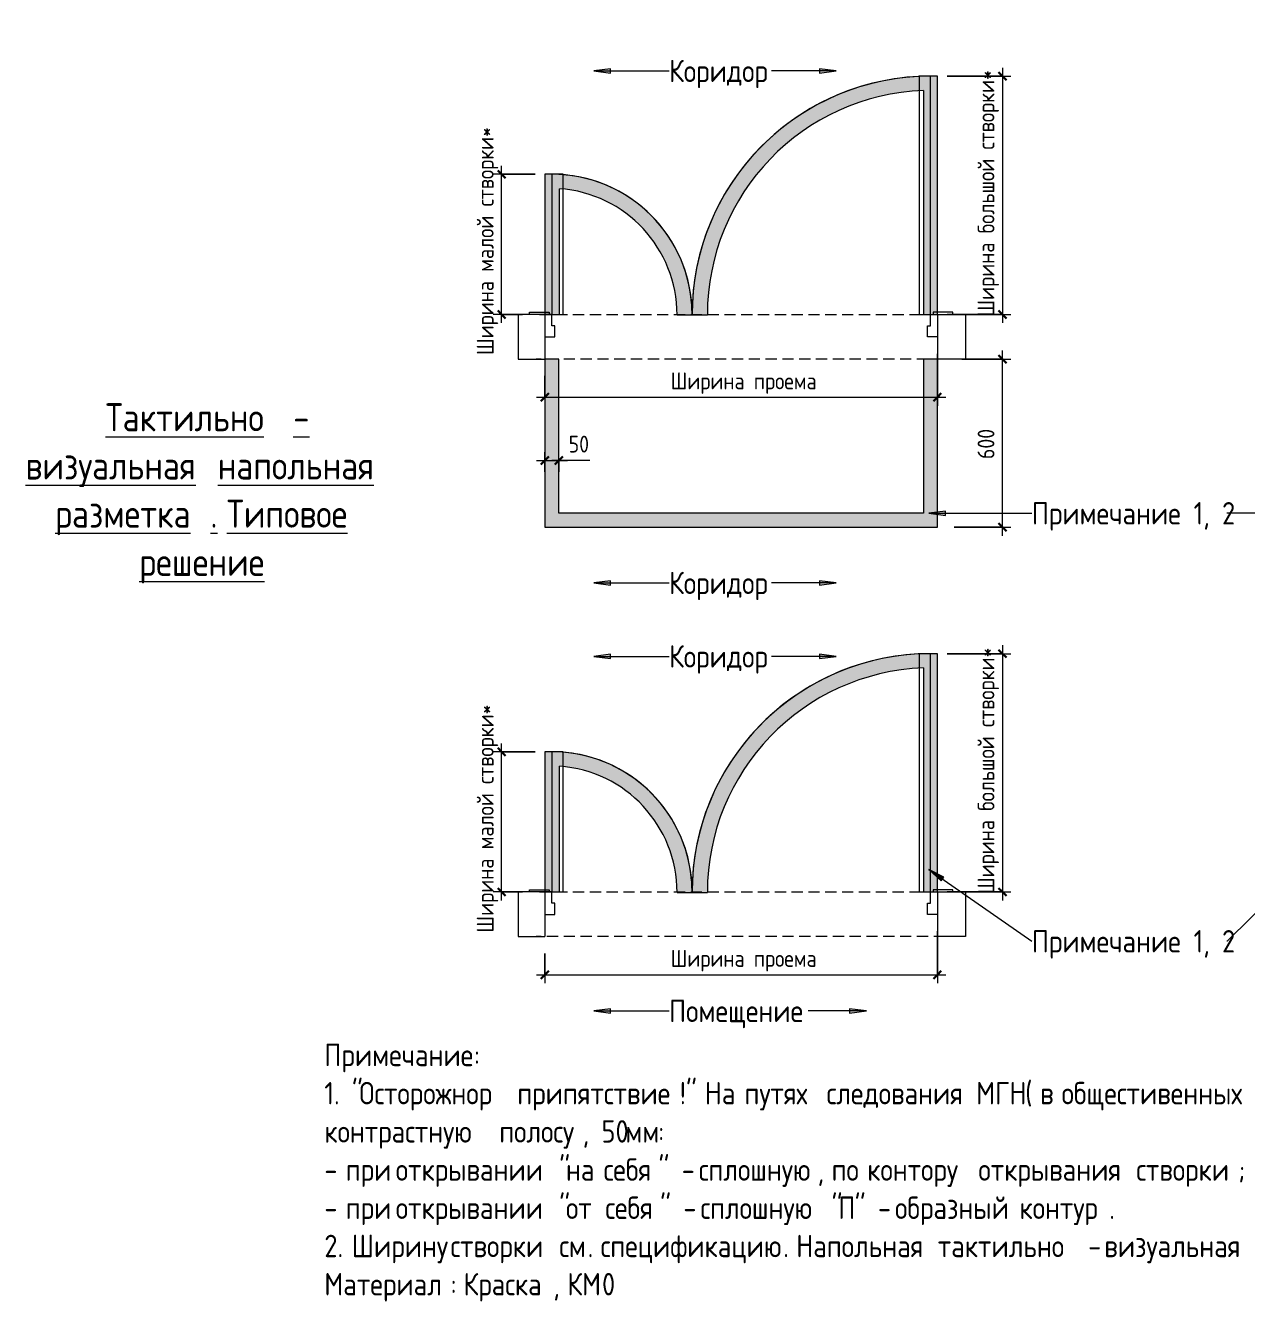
# Model space of a CAD drawing. Header units: millimetres. Extents: x 81773 to 282675, y -8553 to 29000.
# Drawn here: x 275585 to 279941, y 1056 to 5607 of the extents above; entities that cross this region are included whole.
import ezdxf

# ---------------------------------------------------------------- set-up
doc = ezdxf.new("R2010")
doc.units = ezdxf.units.MM
doc.linetypes.add('ADSK_Штрих_ш2 п1', pattern=[60, 40, -20])
for name, color, linetype, lineweight in [('A-ANNO-DIMS', 7, 'Continuous', 9), ('A-ANNO-DIMS-20', 7, 'Continuous', 9), ('A-DETL', 7, 'Continuous', 9), ('A-DETL-4', 7, 'ADSK_Штрих_ш2 п1', 9), ('G-ANNO-TEXT', 7, 'Continuous', 9)]:
    doc.layers.add(name, color=color, linetype=linetype, lineweight=lineweight)
doc.layers.add('A-DETL-GENF-9', color=7, linetype='Continuous', lineweight=9, true_color=0xf2dc97)
doc.styles.add('GOST Common_6', font='GOST_Common.ttf', dxfattribs={"width": 0.9, "height": 60})
doc.styles.add('GOST Common_7', font='GOST_Common.ttf', dxfattribs={"width": 0.9, "height": 80})
doc.styles.add('GOST Common_8', font='GOST_Common.ttf', dxfattribs={"width": 0.9, "height": 100})
doc.dimstyles.new('ADSK_Основной_3_0_окр_', dxfattribs={"dimscale": 304.8, "dimtxt": 60.3429, "dimasz": 0.092782, "dimexe": 0.098425, "dimexo": 0.19685, "dimgap": 0.032808, "dimtad": 1, "dimdec": 0, "dimrnd": 10, "dimdsep": 46, "dimtxsty": 'GOST Common_6', "dimblk1": 'OBLIQUE', "dimblk2": 'OBLIQUE', "dimsah": 1, "dimcen": 0.09, "dimdle": 0.098425, "dimazin": 0, "dimtfac": 1, "dimtdec": 4, "dimtix": 1, "dimtmove": 0, "dimatfit": 3, "dimfxl": 1, "dimtvp": 1, "dimtolj": 1, "dimtzin": 0, "dimlwd": 9, "dimlwe": 9, "dimarcsym": 2})
doc.dimstyles.new('ADSK_Основной_3_0_окр__1', dxfattribs={"dimscale": 304.8, "dimtxt": 60.3429, "dimasz": 0.092782, "dimexe": 0.098425, "dimexo": 0.19685, "dimgap": 0.032808, "dimtad": 1, "dimdec": 0, "dimrnd": 10, "dimdsep": 46, "dimtxsty": 'GOST Common_6', "dimblk1": 'OBLIQUE', "dimblk2": 'OBLIQUE', "dimsah": 1, "dimcen": 0.09, "dimdle": 0.098425, "dimazin": 0, "dimtfac": 1, "dimtdec": 4, "dimtix": 1, "dimtmove": 1, "dimatfit": 3, "dimfxl": 1, "dimtvp": 1, "dimtolj": 1, "dimtzin": 0, "dimlwd": 9, "dimlwe": 9, "dimarcsym": 2})

# ---------------------------------------------------------------- blocks, each defined once
blk = doc.blocks.new('DIMBLOCK74-_Тактильно визуальная напольная разметка')
at = {"layer": 'A-ANNO-DIMS-20'}
for p, q in [((277283.3, 4546.6), (277283.3, 5106.6)), ((277402.8, 5076.6), (277253.3, 5076.6)), ((277283.3, 5076.6), (277402.8, 5076.6)), ((277357.9, 4576.6), (277253.3, 4576.6)), ((277283.3, 4576.6), (277357.9, 4576.6))]:
    blk.add_line(p, q, dxfattribs=at)
at = {"layer": 'A-ANNO-DIMS-20', "lineweight": 30}
for p, q in [((277283.3, 5076.6), (277269.2, 5090.7)), ((277283.3, 5076.6), (277297.4, 5062.4)), ((277283.3, 4576.6), (277269.2, 4590.7)), ((277283.3, 4576.6), (277297.4, 4562.4))]:
    blk.add_line(p, q, dxfattribs=at)
at = {"layer": 'A-ANNO-DIMS-20', "color": 0, "insert": (277194.9, 4431.8), "char_height": 60, "width": 947.486, "attachment_point": 1, "rotation": 90, "line_spacing_factor": 1.022761, "style": 'GOST Common_6'}
blk.add_mtext('Ширина малой створки*', dxfattribs=at)
blk = doc.blocks.new('_Oblique')
at = {"color": 0, "linetype": 'ByBlock', "lineweight": -2}
blk.add_line((-0.5, -0.5), (0.5, 0.5), dxfattribs=at)
blk = doc.blocks.new('DIMBLOCK75-_Тактильно визуальная напольная разметка')
at = {"layer": 'A-ANNO-DIMS-20'}
for p, q in [((278872.8, 5426.6), (279099.9, 5426.6)), ((279069.9, 5426.6), (278872.8, 5426.6)), ((279069.9, 5456.6), (279069.9, 4546.6)), ((278872.8, 4576.6), (279099.9, 4576.6)), ((279069.9, 4576.6), (278872.8, 4576.6))]:
    blk.add_line(p, q, dxfattribs=at)
at = {"layer": 'A-ANNO-DIMS-20', "lineweight": 30}
for p, q in [((279069.9, 5426.6), (279055.7, 5440.7)), ((279069.9, 5426.6), (279084, 5412.5)), ((279069.9, 4576.6), (279055.7, 4590.7)), ((279069.9, 4576.6), (279084, 4562.4))]:
    blk.add_line(p, q, dxfattribs=at)
at = {"layer": 'A-ANNO-DIMS-20', "color": 0, "insert": (278981.5, 4569), "char_height": 60, "width": 1038.307, "attachment_point": 1, "rotation": 90, "line_spacing_factor": 1.022761, "style": 'GOST Common_6'}
blk.add_mtext('Ширина большой створки*', dxfattribs=at)
blk = doc.blocks.new('DIMBLOCK76-_Тактильно визуальная напольная разметка')
at = {"layer": 'A-ANNO-DIMS-20'}
for p, q in [((278837.8, 4436.6), (278837.8, 4251.1)), ((278837.8, 4281.1), (278837.8, 4436.6)), ((277437.8, 4357.5), (277437.8, 4251.1)), ((277437.8, 4281.1), (277437.8, 4357.5)), ((277407.8, 4281.1), (278867.8, 4281.1))]:
    blk.add_line(p, q, dxfattribs=at)
at = {"layer": 'A-ANNO-DIMS-20', "lineweight": 30}
for p, q in [((277437.8, 4281.1), (277423.6, 4267)), ((277437.8, 4281.1), (277451.9, 4295.3)), ((278837.8, 4281.1), (278823.6, 4267)), ((278837.8, 4281.1), (278851.9, 4295.3))]:
    blk.add_line(p, q, dxfattribs=at)
at = {"layer": 'A-ANNO-DIMS-20', "color": 0, "insert": (277886.2, 4369.5), "char_height": 60, "width": 603.838, "attachment_point": 1, "line_spacing_factor": 1.022761, "style": 'GOST Common_6'}
blk.add_mtext('Ширина проема', dxfattribs=at)
blk = doc.blocks.new('DIMBLOCK77-_Тактильно визуальная напольная разметка')
at = {"layer": 'A-ANNO-DIMS-20'}
for p, q in [((277407.8, 4055.7), (277517.8, 4055.7)), ((277437.8, 4015.6), (277437.8, 4085.7)), ((277437.8, 4055.7), (277437.8, 4015.6)), ((277512.4, 4055.7), (277462.8, 4055.7)), ((277487.8, 4015.6), (277487.8, 4085.7)), ((277487.8, 4055.7), (277487.8, 4015.6)), ((277598.1, 4055.7), (277512.4, 4055.7))]:
    blk.add_line(p, q, dxfattribs=at)
at = {"layer": 'A-ANNO-DIMS-20', "lineweight": 30}
for p, q in [((277437.8, 4055.7), (277423.6, 4041.5)), ((277437.8, 4055.7), (277451.9, 4069.8)), ((277487.8, 4055.7), (277473.6, 4041.5)), ((277487.8, 4055.7), (277501.9, 4069.8))]:
    blk.add_line(p, q, dxfattribs=at)
at = {"layer": 'A-ANNO-DIMS-20', "color": 0, "insert": (277522.4, 4144.1), "char_height": 60, "width": 90.821, "attachment_point": 1, "line_spacing_factor": 1.022761, "style": 'GOST Common_6'}
blk.add_mtext('50', dxfattribs=at)
blk = doc.blocks.new('DIMBLOCK78-_Тактильно визуальная напольная разметка')
at = {"layer": 'A-ANNO-DIMS-20'}
for p, q in [((278924.8, 4417.5), (279099.9, 4417.5)), ((279069.9, 4417.5), (278924.8, 4417.5)), ((279069.9, 3787.5), (279069.9, 4447.5)), ((278897.8, 3817.5), (279099.9, 3817.5)), ((279069.9, 3817.5), (278897.8, 3817.5))]:
    blk.add_line(p, q, dxfattribs=at)
at = {"layer": 'A-ANNO-DIMS-20', "lineweight": 30}
for p, q in [((279069.9, 4417.5), (279055.7, 4431.6)), ((279069.9, 4417.5), (279084, 4403.3)), ((279069.9, 3817.5), (279055.7, 3831.6)), ((279069.9, 3817.5), (279084, 3803.3))]:
    blk.add_line(p, q, dxfattribs=at)
at = {"layer": 'A-ANNO-DIMS-20', "color": 0, "insert": (278981.5, 4060.7), "char_height": 60, "width": 136.232, "attachment_point": 1, "rotation": 90, "line_spacing_factor": 1.022761, "style": 'GOST Common_6'}
blk.add_mtext('600', dxfattribs=at)
blk = doc.blocks.new('DIMBLOCK83-_Тактильно визуальная напольная разметка')
at = {"layer": 'A-ANNO-DIMS-20'}
for p, q in [((277402.8, 3016.6), (277253.3, 3016.6)), ((277283.3, 2486.6), (277283.3, 3046.6)), ((277283.3, 3016.6), (277402.8, 3016.6)), ((277357.9, 2516.6), (277253.3, 2516.6)), ((277283.3, 2516.6), (277357.9, 2516.6))]:
    blk.add_line(p, q, dxfattribs=at)
at = {"layer": 'A-ANNO-DIMS-20', "lineweight": 30}
for p, q in [((277283.3, 3016.6), (277269.2, 3030.7)), ((277283.3, 3016.6), (277297.4, 3002.4)), ((277283.3, 2516.6), (277269.2, 2530.7)), ((277283.3, 2516.6), (277297.4, 2502.4))]:
    blk.add_line(p, q, dxfattribs=at)
at = {"layer": 'A-ANNO-DIMS-20', "color": 0, "insert": (277194.9, 2371.8), "char_height": 60, "width": 947.486, "attachment_point": 1, "rotation": 90, "line_spacing_factor": 1.022761, "style": 'GOST Common_6'}
blk.add_mtext('Ширина малой створки*', dxfattribs=at)
blk = doc.blocks.new('DIMBLOCK84-_Тактильно визуальная напольная разметка')
at = {"layer": 'A-ANNO-DIMS-20', "lineweight": 30}
for p, q in [((279069.9, 3366.6), (279055.7, 3380.7)), ((279069.9, 3366.6), (279084, 3352.5)), ((279069.9, 2516.6), (279055.7, 2530.7)), ((279069.9, 2516.6), (279084, 2502.4))]:
    blk.add_line(p, q, dxfattribs=at)
at = {"layer": 'A-ANNO-DIMS-20'}
for p, q in [((279069.9, 3396.6), (279069.9, 2486.6)), ((278872.8, 3366.6), (279099.9, 3366.6)), ((279069.9, 3366.6), (278872.8, 3366.6)), ((278872.8, 2516.6), (279099.9, 2516.6)), ((279069.9, 2516.6), (278872.8, 2516.6))]:
    blk.add_line(p, q, dxfattribs=at)
at = {"layer": 'A-ANNO-DIMS-20', "color": 0, "insert": (278981.5, 2509), "char_height": 60, "width": 1038.307, "attachment_point": 1, "rotation": 90, "line_spacing_factor": 1.022761, "style": 'GOST Common_6'}
blk.add_mtext('Ширина большой створки*', dxfattribs=at)
blk = doc.blocks.new('DIMBLOCK85-_Тактильно визуальная напольная разметка')
at = {"layer": 'A-ANNO-DIMS-20'}
for p, q in [((278837.8, 2376.6), (278837.8, 2191.1)), ((278837.8, 2221.1), (278837.8, 2376.6)), ((277437.8, 2297.5), (277437.8, 2191.1)), ((277437.8, 2221.1), (277437.8, 2297.5)), ((277407.8, 2221.1), (278867.8, 2221.1))]:
    blk.add_line(p, q, dxfattribs=at)
at = {"layer": 'A-ANNO-DIMS-20', "lineweight": 30}
for p, q in [((277437.8, 2221.1), (277451.9, 2235.3)), ((278837.8, 2221.1), (278851.9, 2235.3)), ((277437.8, 2221.1), (277423.6, 2207)), ((278837.8, 2221.1), (278823.6, 2207))]:
    blk.add_line(p, q, dxfattribs=at)
at = {"layer": 'A-ANNO-DIMS-20', "color": 0, "insert": (277886.2, 2309.5), "char_height": 60, "width": 603.838, "attachment_point": 1, "line_spacing_factor": 1.022761, "style": 'GOST Common_6'}
blk.add_mtext('Ширина проема', dxfattribs=at)

msp = doc.modelspace()

# ---------------------------------------------------------------- hatches: boundary and pattern name
at = {"layer": 'A-DETL-GENF-9'}
for points in [[(278017.3, 4575.1), (278018.7, 4622.4), (278022.8, 4669.4), (278029.8, 4716.2), (278039.5, 4762.4), (278051.8, 4808), (278066.9, 4852.8), (278084.6, 4896.6), (278104.8, 4939.3), (278127.5, 4980.8), (278152.6, 5020.8), (278180, 5059.3), (278209.7, 5096), (278241.5, 5131), (278275.2, 5164.1), (278310.9, 5195.1), (278348.3, 5223.9), (278387.4, 5250.5), (278427.9, 5274.8), (278469.8, 5296.6), (278513, 5315.9), (278557.2, 5332.6), (278602.3, 5346.7), (278648.1, 5358.1), (278694.6, 5366.8), (278741.3, 5372.7), (278788.6, 5375.8), (278788.6, 4576.6), (278837.8, 4576.6), (278837.8, 5426.6), (278812.8, 5426.6), (278762.9, 5425.1), (278713.4, 5420.8), (278664.1, 5413.5), (278615.3, 5403.3), (278567.2, 5390.4), (278520, 5374.6), (278473.8, 5356.1), (278428.7, 5334.9), (278384.9, 5311.1), (278342.7, 5284.8), (278302, 5256), (278263.1, 5224.9), (278226, 5191.6), (278191, 5156.2), (278158.1, 5118.8), (278127.5, 5079.5), (278099.2, 5038.5), (278073.4, 4995.9), (278050.1, 4951.9), (278029.4, 4906.6), (278011.5, 4860.1), (277996.2, 4812.7), (277983.8, 4764.5), (277974.2, 4715.6), (277967.5, 4666.3), (277963.7, 4616.6), (277961.2, 4616.6), (277956.8, 4653.7), (277949.7, 4690.2), (277939.9, 4726.1), (277927.4, 4761.2), (277912.4, 4795.3), (277894.8, 4828.2), (277874.9, 4859.7), (277852.7, 4889.6), (277828.3, 4917.7), (277801.9, 4944), (277773.6, 4968.2), (277743.5, 4990.3), (277712, 5010.1), (277679, 5027.4), (277644.8, 5042.3), (277609.6, 5054.5), (277573.6, 5064.1), (277537, 5071), (277500.1, 5075.2), (277462.8, 5076.6), (277437.8, 5076.6), (277437.8, 4576.6), (277489.6, 4576.6), (277489.6, 5025.3), (277527.1, 5021), (277563.9, 5013.8), (277600, 5003.4), (277635.2, 4990.1), (277669.1, 4973.9), (277701.6, 4954.9), (277732.3, 4933.3), (277761.2, 4909.2), (277788, 4882.8), (277812.4, 4854.2), (277834.4, 4823.7), (277853.8, 4791.5), (277870.5, 4757.8), (277884.3, 4722.8), (277895.1, 4686.8), (277902.9, 4650), (277907.5, 4612.8), (277909.1, 4575.1)], [(278837.8, 3817.5), (278837.8, 4417.5), (278787.8, 4417.5), (278787.8, 3867.5), (277487.8, 3867.5), (277487.8, 4417.5), (277437.8, 4417.5), (277437.8, 3817.5), (277831.2, 3817.5)], [(278017.3, 2515.1), (278018.7, 2562.4), (278022.8, 2609.4), (278029.8, 2656.2), (278039.5, 2702.4), (278051.8, 2748), (278066.9, 2792.8), (278084.6, 2836.6), (278104.8, 2879.3), (278127.5, 2920.8), (278152.6, 2960.8), (278180, 2999.3), (278209.7, 3036), (278241.5, 3071), (278275.2, 3104.1), (278310.9, 3135.1), (278348.3, 3163.9), (278387.4, 3190.5), (278427.9, 3214.8), (278469.8, 3236.6), (278513, 3255.9), (278557.2, 3272.6), (278602.3, 3286.7), (278648.1, 3298.1), (278694.6, 3306.8), (278741.3, 3312.7), (278788.6, 3315.8), (278788.6, 2516.6), (278837.8, 2516.6), (278837.8, 3366.6), (278812.8, 3366.6), (278762.9, 3365.1), (278713.4, 3360.8), (278664.1, 3353.5), (278615.3, 3343.3), (278567.2, 3330.4), (278520, 3314.6), (278473.8, 3296.1), (278428.7, 3274.9), (278384.9, 3251.1), (278342.7, 3224.8), (278302, 3196), (278263.1, 3164.9), (278226, 3131.6), (278191, 3096.2), (278158.1, 3058.8), (278127.5, 3019.5), (278099.2, 2978.5), (278073.4, 2935.9), (278050.1, 2891.9), (278029.4, 2846.6), (278011.5, 2800.1), (277996.2, 2752.7), (277983.8, 2704.5), (277973.7, 2652.1), (277967.5, 2606.3), (277963.7, 2556.6), (277961.2, 2556.6), (277956.8, 2593.7), (277949.7, 2630.2), (277939.9, 2666.1), (277927.4, 2701.2), (277912.4, 2735.3), (277894.8, 2768.2), (277874.9, 2799.7), (277852.7, 2829.6), (277828.3, 2857.7), (277801.9, 2884), (277773.6, 2908.2), (277743.5, 2930.3), (277712, 2950.1), (277679, 2967.4), (277644.8, 2982.3), (277609.6, 2994.5), (277573.6, 3004.1), (277537, 3011), (277500.1, 3015.2), (277462.8, 3016.6), (277437.8, 3016.6), (277437.8, 2516.6), (277489.6, 2516.6), (277489.6, 2965.3), (277527.1, 2961), (277563.9, 2953.8), (277600, 2943.4), (277635.2, 2930.1), (277669.1, 2913.9), (277701.6, 2894.9), (277732.3, 2873.3), (277761.2, 2849.2), (277788, 2822.8), (277812.4, 2794.2), (277834.4, 2763.7), (277853.8, 2731.5), (277870.5, 2697.8), (277884.3, 2662.8), (277895.1, 2626.8), (277902.9, 2590), (277907.5, 2552.8), (277909.1, 2515.1)]]:
    msp.add_hatch(color=256, dxfattribs=at).paths.add_polyline_path(points)
at = {"layer": 'G-ANNO-TEXT'}
for points in [[(277611.7, 5445.4), (277671.7, 5437.5), (277671.7, 5453.3)], [(278477.1, 5445.4), (278417.1, 5453.3), (278417.1, 5437.5)], [(278807.3, 3867.5), (278867.3, 3859.6), (278867.3, 3875.4)], [(277611.7, 3619.1), (277671.7, 3611.2), (277671.7, 3627)], [(278477.1, 3619.1), (278417.1, 3627), (278417.1, 3611.2)], [(277611.7, 3357.1), (277671.7, 3349.2), (277671.7, 3365)], [(278477.1, 3357.1), (278417.1, 3365), (278417.1, 3349.2)], [(278807.3, 2597.1), (278852, 2556.3), (278861.1, 2569.3)], [(277611.7, 2092.4), (277671.7, 2084.5), (277671.7, 2100.3)], [(278584.8, 2092.4), (278524.8, 2100.3), (278524.8, 2084.5)]]:
    msp.add_hatch(color=256, dxfattribs=at).paths.add_polyline_path(points)

# ---------------------------------------------------------------- linework, layer by layer
at = {"layer": 'A-DETL'}
for p, q in [((278772.8, 5426.6), (278772.8, 4576.6)), ((278812.8, 5426.6), (278772.8, 5426.6)), ((278837.8, 5426.6), (278812.8, 5426.6)), ((278812.8, 4576.6), (278812.8, 5426.6)), ((278837.8, 4576.6), (278837.8, 5426.6)), ((278788.6, 5375.8), (278788.6, 4576.6)), ((277437.8, 5076.6), (277437.8, 4576.6)), ((277462.8, 5076.6), (277437.8, 5076.6)), ((277502.8, 5076.6), (277462.8, 5076.6)), ((277462.8, 5076.6), (277462.8, 4576.6)), ((277502.8, 4576.6), (277502.8, 5076.6)), ((277489.6, 4576.6), (277489.6, 5025.3)), ((277963.7, 4616.6), (277961.2, 4616.6)), ((277437.8, 4576.6), (277342.8, 4576.6)), ((277342.8, 4576.6), (277342.8, 4417.5)), ((277383, 4584.6), (277452.8, 4584.6)), ((277383, 4576.6), (277383, 4584.6)), ((277452.8, 4576.6), (277383, 4576.6)), ((277437.8, 4576.6), (277489.6, 4576.6)), ((277437.8, 4576.6), (277437.8, 4496.6)), ((277462.8, 4576.6), (277437.8, 4576.6)), ((277437.8, 4576.6), (277437.8, 4417.5)), ((277452.8, 4584.6), (277452.8, 4576.6)), ((277462.8, 4536.6), (277462.8, 4576.6)), ((277462.8, 4576.6), (277502.8, 4576.6)), ((277909.1, 4575.1), (278017.3, 4575.1)), ((278772.8, 4576.6), (278812.8, 4576.6)), ((278788.6, 4576.6), (278837.8, 4576.6)), ((278812.8, 4536.6), (278812.8, 4576.6)), ((278812.8, 4576.6), (278837.8, 4576.6)), ((278892.5, 4584.6), (278822.8, 4584.6)), ((278822.8, 4584.6), (278822.8, 4576.6)), ((278822.8, 4576.6), (278892.5, 4576.6)), ((278837.8, 4576.6), (278837.8, 4496.6)), ((278837.8, 4576.6), (278937.8, 4576.6)), ((278837.8, 4576.6), (278837.8, 4417.5)), ((278892.5, 4576.6), (278892.5, 4584.6)), ((278937.8, 4576.6), (278937.8, 4417.5)), ((277472.8, 4536.6), (277462.8, 4536.6)), ((277472.8, 4496.6), (277472.8, 4536.6)), ((278802.8, 4496.6), (278802.8, 4536.6)), ((278802.8, 4536.6), (278812.8, 4536.6)), ((277437.8, 4496.6), (277472.8, 4496.6)), ((278837.8, 4496.6), (278802.8, 4496.6)), ((277342.8, 4417.5), (277437.8, 4417.5)), ((277487.8, 4417.5), (277437.8, 4417.5)), ((277437.8, 4417.5), (277437.8, 3817.5)), ((277487.8, 3867.5), (277487.8, 4417.5)), ((278837.8, 4417.5), (278787.8, 4417.5)), ((278787.8, 4417.5), (278787.8, 3867.5)), ((278837.8, 3817.5), (278837.8, 4417.5)), ((278937.8, 4417.5), (278837.8, 4417.5)), ((278787.8, 3867.5), (277487.8, 3867.5)), ((277437.8, 3817.5), (278837.8, 3817.5)), ((278772.8, 3366.6), (278772.8, 2516.6)), ((278812.8, 3366.6), (278772.8, 3366.6)), ((278837.8, 3366.6), (278812.8, 3366.6)), ((278812.8, 2516.6), (278812.8, 3366.6)), ((278837.8, 2516.6), (278837.8, 3366.6)), ((278788.6, 3315.8), (278788.6, 2516.6)), ((277437.8, 3016.6), (277437.8, 2516.6)), ((277462.8, 3016.6), (277437.8, 3016.6)), ((277502.8, 3016.6), (277462.8, 3016.6)), ((277462.8, 3016.6), (277462.8, 2516.6)), ((277502.8, 2516.6), (277502.8, 3016.6)), ((277489.6, 2516.6), (277489.6, 2965.3)), ((277963.7, 2556.6), (277961.2, 2556.6)), ((277437.8, 2516.6), (277342.8, 2516.6)), ((277342.8, 2516.6), (277342.8, 2357.5)), ((277383, 2524.6), (277452.8, 2524.6)), ((277383, 2516.6), (277383, 2524.6)), ((277452.8, 2516.6), (277383, 2516.6)), ((277437.8, 2516.6), (277489.6, 2516.6)), ((277437.8, 2516.6), (277437.8, 2436.6)), ((277462.8, 2516.6), (277437.8, 2516.6)), ((277437.8, 2516.6), (277437.8, 2357.5)), ((277452.8, 2524.6), (277452.8, 2516.6)), ((277462.8, 2476.6), (277462.8, 2516.6)), ((277462.8, 2516.6), (277502.8, 2516.6)), ((277909.1, 2515.1), (278017.3, 2515.1)), ((278772.8, 2516.6), (278812.8, 2516.6)), ((278788.6, 2516.6), (278837.8, 2516.6)), ((278812.8, 2476.6), (278812.8, 2516.6)), ((278812.8, 2516.6), (278837.8, 2516.6)), ((278892.5, 2524.6), (278822.8, 2524.6)), ((278822.8, 2524.6), (278822.8, 2516.6)), ((278822.8, 2516.6), (278892.5, 2516.6)), ((278837.8, 2516.6), (278837.8, 2436.6)), ((278837.8, 2516.6), (278937.8, 2516.6)), ((278837.8, 2516.6), (278837.8, 2357.5)), ((278892.5, 2516.6), (278892.5, 2524.6)), ((278937.8, 2516.6), (278937.8, 2357.5)), ((277472.8, 2476.6), (277462.8, 2476.6)), ((277472.8, 2436.6), (277472.8, 2476.6)), ((278802.8, 2436.6), (278802.8, 2476.6)), ((278802.8, 2476.6), (278812.8, 2476.6)), ((277437.8, 2436.6), (277472.8, 2436.6)), ((278837.8, 2436.6), (278802.8, 2436.6)), ((277342.8, 2357.5), (277437.8, 2357.5)), ((278937.8, 2357.5), (278837.8, 2357.5))]:
    msp.add_line(p, q, dxfattribs=at)
for centre, radius, start, end in [((278812.8, 4576.6), 850, 90, 180), ((278812.8, 4576.6), 850, 90, 177.3027), ((278818.5, 4575.1), 801.3, 92.1427, 180), ((277462.8, 4576.6), 500, 4.5886, 90), ((277462.8, 4576.6), 500, 360, 90), ((277457.9, 4575.1), 451.2, 0, 85.9666), ((278812.8, 2516.6), 850, 90, 180), ((278812.8, 2516.6), 850, 90, 177.3027), ((278818.5, 2515.1), 801.3, 92.1427, 180), ((277462.8, 2516.6), 500, 4.5886, 90), ((277462.8, 2516.6), 500, 360, 90), ((277457.9, 2515.1), 451.2, 0, 85.9666)]:
    msp.add_arc(centre, radius, start, end, dxfattribs=at)
at = {"layer": 'A-DETL-4'}
for p, q in [((277417.9, 4576.6), (278892.5, 4576.6)), ((278864.8, 4417.5), (277406.7, 4417.5)), ((277417.9, 2516.6), (278892.5, 2516.6)), ((278864.8, 2357.5), (277406.7, 2357.5))]:
    msp.add_line(p, q, dxfattribs=at)
at = {"layer": 'G-ANNO-TEXT'}
for p, q in [((277671.7, 5453.3), (277611.7, 5445.4)), ((277611.7, 5445.4), (277671.7, 5437.5)), ((277611.7, 5445.4), (277880.7, 5445.4)), ((277671.7, 5437.5), (277671.7, 5453.3)), ((278247.3, 5445.4), (278246.2, 5445.4)), ((278477.1, 5445.4), (278247.3, 5445.4)), ((278477.1, 5445.4), (278417.1, 5453.3)), ((278417.1, 5453.3), (278417.1, 5437.5)), ((278417.1, 5437.5), (278477.1, 5445.4)), ((278867.3, 3875.4), (278807.3, 3867.5)), ((278867.3, 3859.6), (278867.3, 3875.4)), ((278807.3, 3867.5), (278867.3, 3859.6)), ((278807.3, 3867.5), (279174.9, 3867.5)), ((279871.5, 3867.5), (279870.2, 3867.5)), ((280181.7, 3867.5), (279871.5, 3867.5)), ((277671.7, 3627), (277611.7, 3619.1)), ((277611.7, 3619.1), (277671.7, 3611.2)), ((277611.7, 3619.1), (277880.7, 3619.1)), ((277671.7, 3611.2), (277671.7, 3627)), ((278247.3, 3619.1), (278246.2, 3619.1)), ((278477.1, 3619.1), (278247.3, 3619.1)), ((278477.1, 3619.1), (278417.1, 3627)), ((278417.1, 3627), (278417.1, 3611.2)), ((278417.1, 3611.2), (278477.1, 3619.1)), ((277671.7, 3365), (277611.7, 3357.1)), ((277611.7, 3357.1), (277671.7, 3349.2)), ((277611.7, 3357.1), (277880.7, 3357.1)), ((277671.7, 3349.2), (277671.7, 3365)), ((278247.3, 3357.1), (278246.2, 3357.1)), ((278477.1, 3357.1), (278247.3, 3357.1)), ((278477.1, 3357.1), (278417.1, 3365)), ((278417.1, 3365), (278417.1, 3349.2)), ((278417.1, 3349.2), (278477.1, 3357.1)), ((280181.7, 2647), (279871.5, 2340.8)), ((278807.3, 2597.1), (278852, 2556.3)), ((278861.1, 2569.3), (278807.3, 2597.1)), ((278807.3, 2597.1), (279174.9, 2340.8)), ((278852, 2556.3), (278861.1, 2569.3)), ((279871.5, 2340.8), (279870.2, 2340.8)), ((277671.7, 2100.3), (277611.7, 2092.4)), ((277671.7, 2084.5), (277671.7, 2100.3)), ((278584.8, 2092.4), (278524.8, 2100.3)), ((278524.8, 2100.3), (278524.8, 2084.5)), ((277611.7, 2092.4), (277671.7, 2084.5)), ((277611.7, 2092.4), (277880.7, 2092.4)), ((278378.4, 2092.4), (278377.2, 2092.4)), ((278584.8, 2092.4), (278378.4, 2092.4)), ((278524.8, 2084.5), (278584.8, 2092.4))]:
    msp.add_line(p, q, dxfattribs=at)

# ---------------------------------------------------------------- texts
at = {"layer": 'G-ANNO-TEXT', "attachment_point": 1}
for s, insert, char_height, width, style in [('Коридор', (277880.7, 5485.4), 80, 443.013, 'GOST Common_7'), ('\\LТактильно', (275870.4, 4259.9), 100, 744.607, 'GOST Common_8'), ('\\L - ', (276484.8, 4259.9), 100, 152.962, 'GOST Common_8'), ('\\Lвизуальная', (275584.7, 4087.9), 100, 793.671, 'GOST Common_8'), ('\\L\\fGOST Common|b0|i0|c204|p34|;\\W.9;\\L ', (276239.5, 4087.9), 100, 37.519, 'GOST Common_8'), ('\\Lнапольная', (276270.5, 4087.9), 100, 721.519, 'GOST Common_8'), ('\\L\\fGOST Common|b0|i0|c204|p34|;\\W.9;\\L ', (276865.8, 4087.9), 100, 37.519, 'GOST Common_8'), ('\\LТиповое', (276302.6, 3916), 100, 555.569, 'GOST Common_8'), ('\\L\\fGOST Common|b0|i0|c204|p34|;\\W.9;\\L ', (276761, 3916), 100, 37.519, 'GOST Common_8'), ('\\Lразметка', (275690.6, 3916), 100, 671.012, 'GOST Common_8'), ('Примечание', (279174.9, 3907.5), 80, 646.481, 'GOST Common_7'), (' 1, 2', (279708.3, 3907.5), 80, 196.253, 'GOST Common_7'), ('\\L. ', (276244.3, 3916), 100, 70.709, 'GOST Common_8'), ('\\Lрешение', (275990.7, 3744), 100, 568.557, 'GOST Common_8'), ('Коридор', (277880.7, 3659.1), 80, 443.013, 'GOST Common_7'), ('Коридор', (277880.7, 3397.1), 80, 443.013, 'GOST Common_7'), ('Примечание', (279174.9, 2380.8), 80, 646.481, 'GOST Common_7'), (' 1, 2', (279708.3, 2380.8), 80, 196.253, 'GOST Common_7'), ('Помещение', (277880.7, 2132.4), 80, 601.747, 'GOST Common_7'), ('Примечание', (276650.8, 1975.2), 80, 646.481, 'GOST Common_7'), ('\\fGOST Common|b0|i0|c204|p34|;\\W.9;:', (277184.2, 1975.2), 80, 25.975, 'GOST Common_7'), ('1. "', (276650.8, 1838.9), 80, 151.519, 'GOST Common_7'), ('Осторожнор', (276775.8, 1838.9), 80, 652.253, 'GOST Common_7'), ('\\fGOST Common|b0|i0|c204|p34|;\\W.9; ', (277314, 1838.9), 80, 30.304, 'GOST Common_7'), ('!" ', (277918.8, 1838.9), 80, 108.228, 'GOST Common_7'), ('На', (278008.1, 1838.9), 80, 141.418, 'GOST Common_7'), ('\\fGOST Common|b0|i0|c204|p34|;\\W.9; ', (278124.8, 1838.9), 80, 30.304, 'GOST Common_7'), ('\\fGOST Common|b0|i0|c204|p34|;\\W.9; ', (278417.7, 1838.9), 80, 30.304, 'GOST Common_7'), ('\\fGOST Common|b0|i0|c204|p34|;\\W.9; ', (278951.1, 1838.9), 80, 30.304, 'GOST Common_7'), ('МГН', (278976.1, 1838.9), 80, 212.127, 'GOST Common_7'), (' (', (279151.1, 1838.9), 80, 64.937, 'GOST Common_7'), ('\\fGOST Common|b0|i0|c204|p34|;\\W.9; ', (279255.9, 1838.9), 80, 30.304, 'GOST Common_7'), ('общестивенных', (279280.9, 1838.9), 80, 847.063, 'GOST Common_7'), ('припятствие', (277339, 1838.9), 80, 702.759, 'GOST Common_7'), ('путях', (278149.8, 1838.9), 80, 324.683, 'GOST Common_7'), ('следования', (278442.7, 1838.9), 80, 616.177, 'GOST Common_7'), ('\\fGOST Common|b0|i0|c204|p34|;\\W.9;в', (279204.7, 1838.9), 80, 62.051, 'GOST Common_7'), ('\\fGOST Common|b0|i0|c204|p34|;\\W.9; ', (277249.7, 1702.6), 80, 30.304, 'GOST Common_7'), (', 50', (277572.3, 1702.6), 80, 184.709, 'GOST Common_7'), ('контрастную', (276650.8, 1702.6), 80, 725.848, 'GOST Common_7'), ('полосу', (277274.7, 1702.6), 80, 360.759, 'GOST Common_7'), ('мм', (277724.7, 1702.6), 80, 141.418, 'GOST Common_7'), ('\\fGOST Common|b0|i0|c204|p34|;\\W.9;:', (277841.4, 1702.6), 80, 25.975, 'GOST Common_7'), ('\\fGOST Common|b0|i0|c204|p34|;\\W.9; ', (276880.6, 1566.4), 80, 30.304, 'GOST Common_7'), (' "', (277444.9, 1566.4), 80, 82.253, 'GOST Common_7'), ('\\fGOST Common|b0|i0|c204|p34|;\\W.9; ', (277622.3, 1566.4), 80, 30.304, 'GOST Common_7'), ('себя', (277647.3, 1566.4), 80, 236.658, 'GOST Common_7'), ('" - ', (277842.6, 1566.4), 80, 174.608, 'GOST Common_7'), ('\\fGOST Common|b0|i0|c204|p34|;\\W.9; ', (278562.9, 1566.4), 80, 30.304, 'GOST Common_7'), ('\\fGOST Common|b0|i0|c204|p34|;\\W.9; ', (278959.4, 1566.4), 80, 30.304, 'GOST Common_7'), ('\\fGOST Common|b0|i0|c204|p34|;\\W.9; ', (279522.6, 1566.4), 80, 30.304, 'GOST Common_7'), ('- ', (276650.8, 1566.4), 80, 92.354, 'GOST Common_7'), ('при', (276727, 1566.4), 80, 186.152, 'GOST Common_7'), ('открывании', (276905.6, 1566.4), 80, 653.696, 'GOST Common_7'), ('на', (277512.8, 1566.4), 80, 132.759, 'GOST Common_7'), ('сплошную', (277986.7, 1566.4), 80, 513.721, 'GOST Common_7'), ('по', (278460.5, 1566.4), 80, 124.101, 'GOST Common_7'), ('контору', (278587.9, 1566.4), 80, 450.228, 'GOST Common_7'), ('открывания', (278984.4, 1566.4), 80, 652.253, 'GOST Common_7'), ('створки', (279547.6, 1566.4), 80, 440.126, 'GOST Common_7'), ('\\fGOST Common|b0|i0|c204|p34|;\\W.9;;', (279910.7, 1566.4), 80, 30.304, 'GOST Common_7'), (', ', (278410.5, 1566.4), 80, 60.608, 'GOST Common_7'), ('\\fGOST Common|b0|i0|c204|p34|;\\W.9; ', (276880.6, 1430.1), 80, 30.304, 'GOST Common_7'), (' "', (277444.9, 1430.1), 80, 82.253, 'GOST Common_7'), ('\\fGOST Common|b0|i0|c204|p34|;\\W.9; ', (277628.3, 1430.1), 80, 30.304, 'GOST Common_7'), ('себя', (277653.3, 1430.1), 80, 236.658, 'GOST Common_7'), ('" - ', (277848.6, 1430.1), 80, 174.608, 'GOST Common_7'), (' "', (278416.5, 1430.1), 80, 82.253, 'GOST Common_7'), ('\\fGOST Common|b0|i0|c204|p34|;\\W.9;П', (278484.4, 1430.1), 80, 70.709, 'GOST Common_7'), ('" - ', (278542.7, 1430.1), 80, 174.608, 'GOST Common_7'), ('образный', (278686.8, 1430.1), 80, 507.949, 'GOST Common_7'), ('\\fGOST Common|b0|i0|c204|p34|;\\W.9; ', (279105.9, 1430.1), 80, 30.304, 'GOST Common_7'), ('- ', (276650.8, 1430.1), 80, 92.354, 'GOST Common_7'), ('при', (276727, 1430.1), 80, 186.152, 'GOST Common_7'), ('открывании', (276905.6, 1430.1), 80, 653.696, 'GOST Common_7'), ('от', (277512.8, 1430.1), 80, 139.975, 'GOST Common_7'), ('сплошную', (277992.6, 1430.1), 80, 513.721, 'GOST Common_7'), ('контур', (279130.9, 1430.1), 80, 388.177, 'GOST Common_7'), ('\\fGOST Common|b0|i0|c204|p34|;\\W.9;.', (279451.1, 1430.1), 80, 25.975, 'GOST Common_7'), ('2. ', (276650.8, 1293.9), 80, 118.329, 'GOST Common_7'), ('Ширину', (276748.4, 1293.9), 80, 396.835, 'GOST Common_7'), ('\\fGOST Common|b0|i0|c204|p34|;\\W.9; ', (277075.8, 1293.9), 80, 30.304, 'GOST Common_7'), ('\\fGOST Common|b0|i0|c204|p34|;\\W.9; ', (277464, 1293.9), 80, 30.304, 'GOST Common_7'), ('спецификацию', (277636.6, 1293.9), 80, 789.342, 'GOST Common_7'), ('Напольная', (278334.3, 1293.9), 80, 581.544, 'GOST Common_7'), ('\\fGOST Common|b0|i0|c204|p34|;\\W.9; ', (278814.2, 1293.9), 80, 30.304, 'GOST Common_7'), ('визуальная', (279433.3, 1293.9), 80, 629.164, 'GOST Common_7'), ('створки', (277100.8, 1293.9), 80, 440.126, 'GOST Common_7'), ('см', (277489, 1293.9), 80, 122.658, 'GOST Common_7'), ('тактильно', (278839.2, 1293.9), 80, 597.418, 'GOST Common_7'), (' - ', (279332.1, 1293.9), 80, 122.658, 'GOST Common_7'), ('. ', (277590.2, 1293.9), 80, 56.278, 'GOST Common_7'), ('. ', (278287.9, 1293.9), 80, 56.278, 'GOST Common_7'), ('Материал', (276650.8, 1157.6), 80, 545.468, 'GOST Common_7'), ('Краска', (277147.3, 1157.6), 80, 388.177, 'GOST Common_7'), ('КМ', (277517.6, 1157.6), 80, 150.076, 'GOST Common_7'), ('\\fGOST Common|b0|i0|c204|p34|;\\W.9;0', (277641.4, 1157.6), 80, 62.051, 'GOST Common_7'), (': ', (277100.8, 1157.6), 80, 56.278, 'GOST Common_7'), (', ', (277467.6, 1157.6), 80, 60.608, 'GOST Common_7')]:
    msp.add_mtext(s, dxfattribs=dict(at, insert=insert, char_height=char_height, width=width, style=style))

# ---------------------------------------------------------------- dimensions: what is measured, and where the dimension line sits
at = {"layer": 'A-ANNO-DIMS'}
for base, p1, p2, text, override, picture, middle in [((279069.9, 4576.6), (278812.8, 5426.6), (278812.8, 4576.6), 'Ширина большой створки*', {"dimpost": '<>', "dimfxl": 850.009113}, 'DIMBLOCK75-_Тактильно визуальная напольная разметка', (279020.9, 5001.6)), ((277283.3, 5076.6), (277417.9, 4576.6), (277462.8, 5076.6), 'Ширина малой створки*', {"dimpost": '<>', "dimfxl": 502.008293}, 'DIMBLOCK74-_Тактильно визуальная напольная разметка', (277234.3, 4826.6)), ((279069.9, 2516.6), (278812.8, 3366.6), (278812.8, 2516.6), 'Ширина большой створки*', {"dimpost": '<>', "dimfxl": 850.009113}, 'DIMBLOCK84-_Тактильно визуальная напольная разметка', (279020.9, 2941.6)), ((277283.3, 3016.6), (277417.9, 2516.6), (277462.8, 3016.6), 'Ширина малой створки*', {"dimpost": '<>', "dimfxl": 502.008293}, 'DIMBLOCK83-_Тактильно визуальная напольная разметка', (277234.3, 2766.6))]:
    dim = msp.add_linear_dim(base=base, p1=p1, p2=p2, angle=90, text=text, dimstyle='ADSK_Основной_3_0_окр_', override=override, dxfattribs=at)
    dim.commit()
    dim.dimension.update_dxf_attribs({"geometry": picture, "text_midpoint": middle})
for base, p1, p2, picture, middle in [((278837.8, 4281.1), (277437.8, 4417.5), (278837.8, 4496.6), 'DIMBLOCK76-_Тактильно визуальная напольная разметка', (278137.8, 4330.1)), ((278837.8, 2221.1), (277437.8, 2357.5), (278837.8, 2436.6), 'DIMBLOCK85-_Тактильно визуальная напольная разметка', (278137.8, 2270.1))]:
    dim = msp.add_linear_dim(base=base, p1=p1, p2=p2, text='Ширина проема', dimstyle='ADSK_Основной_3_0_окр_', override={"dimpost": '<>', "dimfxl": 1402.232988}, dxfattribs=at)
    dim.commit()
    dim.dimension.update_dxf_attribs({"geometry": picture, "text_midpoint": middle})
dim = msp.add_linear_dim(base=(279069.9, 4417.5), p1=(278837.8, 3817.5), p2=(278864.8, 4417.5), angle=90, dimstyle='ADSK_Основной_3_0_окр_', override={"dimpost": '<>', "dimfxl": 600.60729}, dxfattribs=at)
dim.commit()
dim.dimension.update_dxf_attribs({"geometry": 'DIMBLOCK78-_Тактильно визуальная напольная разметка', "text_midpoint": (279029.9, 4117.5)})
dim = msp.add_linear_dim(base=(277487.8, 4055.7), p1=(277437.8, 4075.6), p2=(277487.8, 4075.6), dimstyle='ADSK_Основной_3_0_окр__1', override={"dimpost": '<>', "dimfxl": 50}, dxfattribs=at)
dim.commit()
dim.dimension.update_dxf_attribs({"geometry": 'DIMBLOCK77-_Тактильно визуальная напольная разметка', "text_midpoint": (277567.8, 4104.1), "dimtype": 160})

doc.saveas('drawing.dxf')
